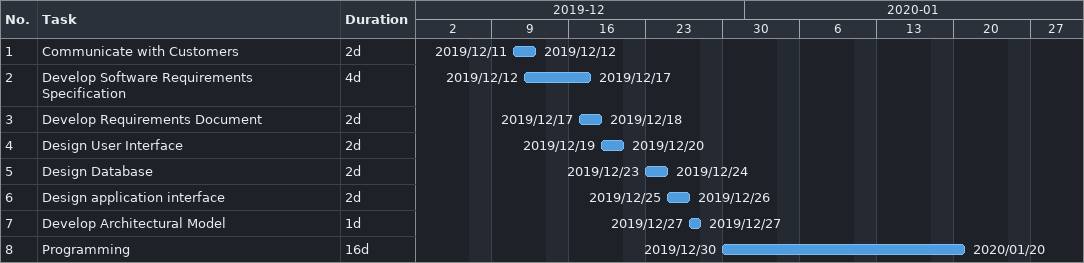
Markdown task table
| ID | Task | Duration | Start | Finish |
|---|---|---|---|---|
| 1 | Communicate with Customers | 2d | 2019-12-11 | 2019-12-12 |
| 2 | Develop Software Requirements Specification | 4d | 2019-12-12 | 2019-12-17 |
| 3 | Develop Requirements Document | 2d | 2019-12-17 | 2019-12-18 |
| 4 | Design User Interface | 2d | 2019-12-19 | 2019-12-20 |
| 5 | Design Database | 2d | 2019-12-23 | 2019-12-24 |
| 6 | Design application interface | 2d | 2019-12-25 | 2019-12-26 |
| 7 | Develop Architectural Model | 1d | 2019-12-27 | 2019-12-27 |
| 8 | Programming | 16d | 2019-12-30 | 2020-01-20 |
